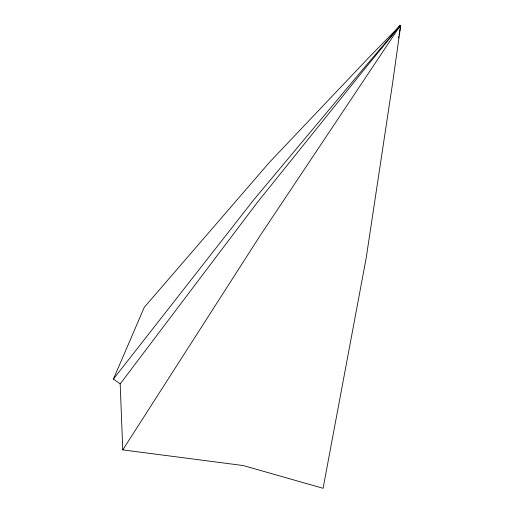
<?xml version="1.0" encoding="UTF-8"?>
<svg xmlns="http://www.w3.org/2000/svg" width="514" height="514" viewBox="0 0 514 514"><rect width="100%" height="100%" fill="white"/><g stroke="black" fill="none" stroke-linecap="round" stroke-linejoin="round"><path stroke-width="0.77" d="M400.586 26.33L392.651 82.767L366.251 257.636L323.088 488.3L243.238 465.549L122.769 449.878L120.186 383.907L257.598 202.118L364.901 68.658L399.853 25.957C400.239 25.212 401.1 26.869 399.873 26.175L259.872 236.035L122.769 449.878M398.562 37.991L398.832 36.41M399.095 34.836L400.573 26.15M120.186 383.907L113.414 379.075L144.267 307.314L269.368 162.424L367.677 58.763L399.924 25.7M398.742 27.692L400.136 25.739L398.228 28.283M113.414 379.075L253.955 199.56L363.963 68.015L399.828 25.944"/></g></svg>
